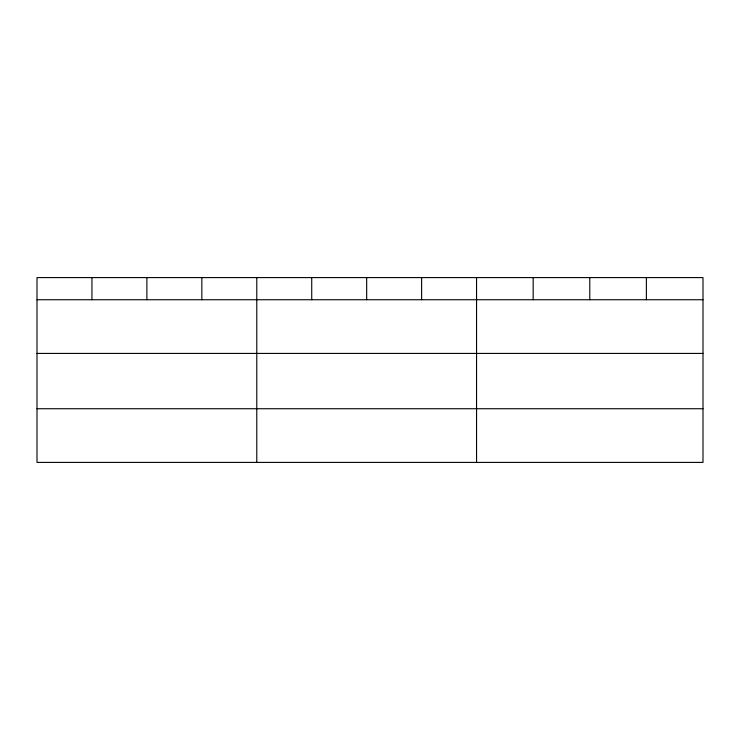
<?xml version="1.0" encoding="UTF-8"?>
<svg xmlns="http://www.w3.org/2000/svg" width="740" height="740" viewBox="0 0 740 740"><rect width="100%" height="100%" fill="white"/><g stroke="black" fill="none" stroke-linecap="round" stroke-linejoin="round"><path stroke-width="1.11" d="M703 353.424L703 277.593L37 277.593L37 462.408L703 462.408L703 353.424L37 353.424M37 299.737L703 299.737M37 408.73L703 408.73M646.39 277.593L646.39 299.737M589.78 277.593L589.78 299.737M533.17 277.593L533.17 299.737M476.56 277.593L476.56 462.408M421.615 277.593L421.615 299.737M366.67 277.593L366.67 299.737M311.725 277.593L311.725 299.737M256.78 277.593L256.78 462.408M201.835 277.593L201.835 299.737M146.89 277.593L146.89 299.737M91.945 277.593L91.945 299.737"/></g></svg>
